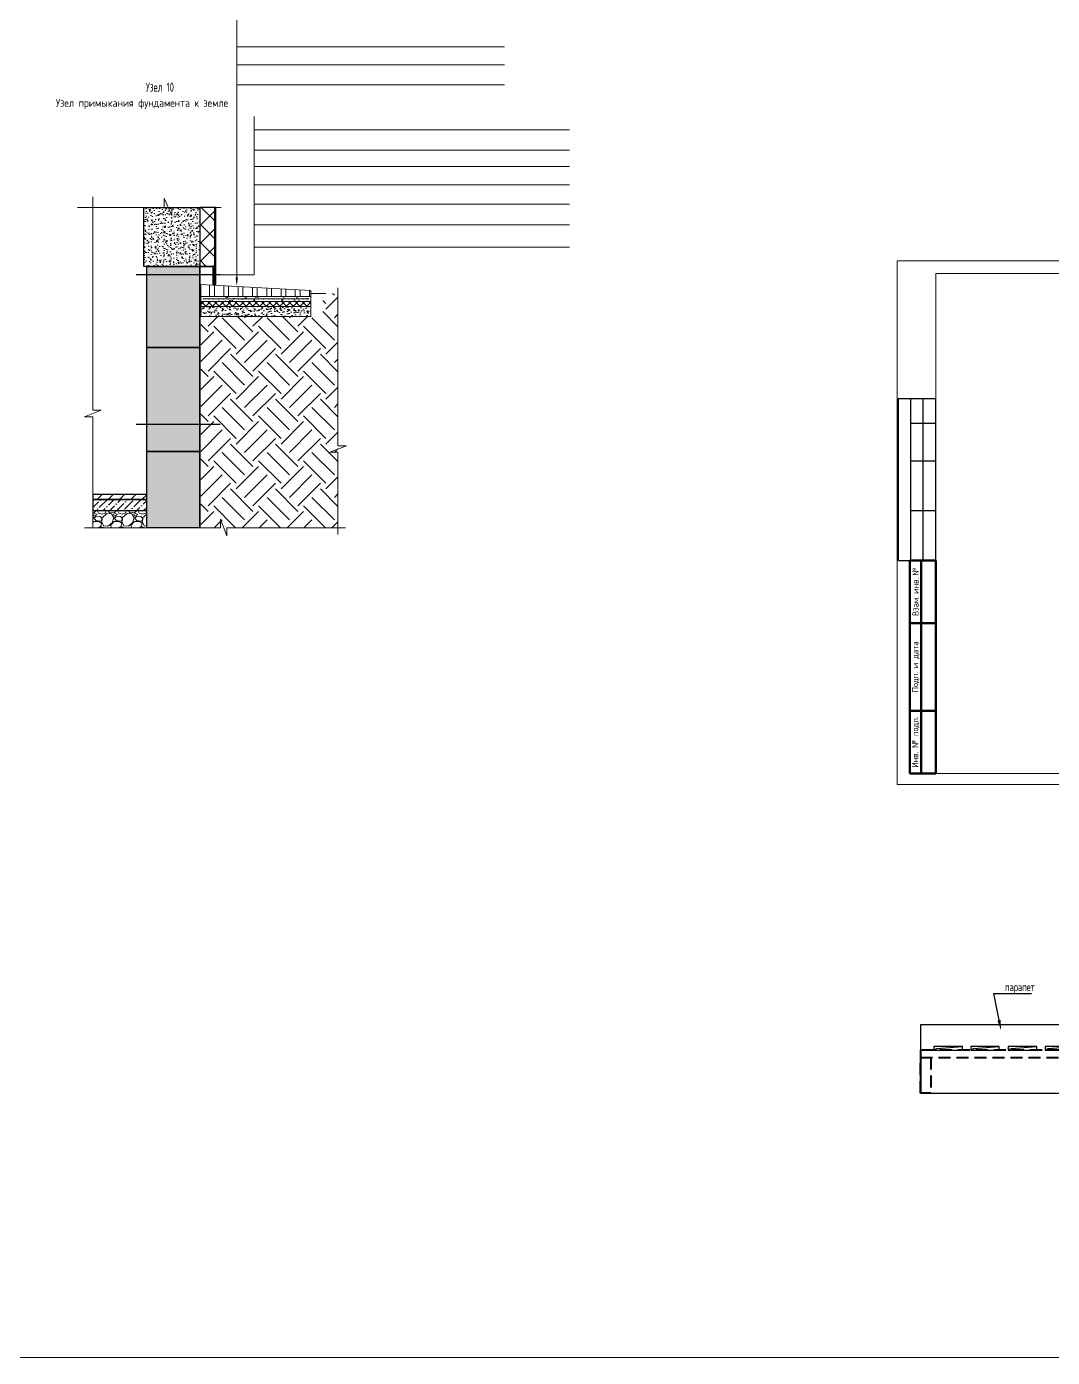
# Model space of a CAD drawing. Header units: millimetres. Extents: x -136099598 to 11807193, y 0 to 779331.
# Drawn here: x 827459 to 837713, y 356872 to 370176 of the extents above; entities that cross this region are included whole.
import ezdxf
from ezdxf import colors
from ezdxf.entities.mleader import LeaderData, LeaderLine
from ezdxf.math import Vec2, Vec3

# ---------------------------------------------------------------- set-up
doc = ezdxf.new("R2010")
doc.units = ezdxf.units.MM
doc.header["$MEASUREMENT"] = 0
doc.linetypes.add('ADSK_Штрих_ш3 п1_5', pattern=[4.5, 3, -1.5])
doc.layers.get('0').update_dxf_attribs({"color": 250, "lineweight": 9})
for name, color, linetype, lineweight in [('0_АР  РАЗМЕРЫ', 158, 'Continuous', 5), ('1. АР_Разрез', 7, 'Continuous', 30), ('1.2. АР_Стены Бетон', 251, 'Continuous', 30), ('1.3.1. АР_Бетон Штрих', 7, 'Continuous', 13), ('11. Сплошная', 7, 'Continuous', 9), ('28. АР_ФАСАД', 7, 'Continuous', 9), ('_0', 250, 'Continuous', 9), ('АР_Тонкие', 250, 'Continuous', 5), ('Высотные отметки', 7, 'Continuous', 5), ('Проступи_подступенки', 7, 'Continuous', 9), ('Размеры планировочные', 7, 'Continuous', 9), ('Штриховка', 7, 'Continuous', 5), ('Штриховка в сечении', 7, 'Continuous', 18)]:
    doc.layers.add(name, color=color, linetype=linetype, lineweight=lineweight)
doc.styles.add('ISOCPEUR', font='isocpeur.ttf', dxfattribs={"width": 0.7})
doc.styles.add('ISOCPEUR_2', font='isocpeur.ttf', dxfattribs={"width": 0.9, "height": 300})

# ---------------------------------------------------------------- blocks, each defined once
blk = doc.blocks.new('*U1444')
at = {"ltscale": 20}
blk.add_circle((0, 0), 2.12, dxfattribs=at)
blk = doc.blocks.new('*U1445')
at = {"color": 0, "linetype": 'ByBlock', "lineweight": -2, "transparency": 16777216}
for p in [(0, 0), (50, 0), (100, 0), (150, 0), (200, 0), (250, 0), (300, 0), (350, 0), (400, 0), (450, 0), (500, 0), (550, 0), (600, 0), (650, 0), (700, 0), (750, 0), (800, 0), (850, 0), (900, 0), (950, 0), (1000, 0), (1050, 0)]:
    blk.add_blockref('*U1444', p, dxfattribs=at)
blk = doc.blocks.new('*T1453')
at = {"layer": '11. Сплошная', "color": 0, "lineweight": 53, "ltscale": 150, "transparency": 16777216}
for p, q in [((0, 0), (0, 2129)), ((0, 2129), (258, 2129)), ((113, 0), (113, 2129)), ((258, 0), (258, 2129)), ((0, 1503), (258, 1503)), ((0, 626), (258, 626)), ((0, 0), (258, 0))]:
    blk.add_line(p, q, dxfattribs=at)
at = {"layer": '11. Сплошная', "color": 7, "lineweight": 13, "ltscale": 150, "transparency": 16777216, "char_height": 62.62, "attachment_point": 5, "rotation": 90, "style": 'ISOCPEUR_2'}
for s, insert, width in [('Взам.{\\fArial|b0|i0|c0|p34;\\~}инв.{\\fArial|b0|i0|c0|p34;\\~}№', (57, 1816), 601.14), ('Подп. и дата', (57, 1065), 851.62), ('Инв. № подл.', (57, 313), 601.14)]:
    blk.add_mtext(s, dxfattribs=dict(at, insert=insert, width=width))
blk = doc.blocks.new('*T1454')
at = {"layer": '11. Сплошная', "color": 0, "linetype": 'ByBlock', "lineweight": 25, "ltscale": 150, "transparency": 16777216}
for p, q in [((0, 0), (0, 1620)), ((0, 1620), (374, 1620)), ((125, 0), (125, 1620)), ((249, 0), (249, 1620)), ((374, 0), (374, 1620)), ((125, 1371), (374, 1371)), ((125, 997), (374, 997)), ((125, 499), (374, 499)), ((0, 0), (374, 0))]:
    blk.add_line(p, q, dxfattribs=at)
blk = doc.blocks.new('УЗЕЛ общий')
at = {"layer": 'АР_Тонкие'}
ml = blk.add_multileader_mtext('Standard', dxfattribs=at)
ml.set_content('\\pxsm1,ql;Экран радиатора \\Pберезовая фанера', color=256, style='ISOCPEUR')
ml.set_leader_properties()
ml.build(insert=Vec2(0, 0))
ml.multileader.update_dxf_attribs({"text_left_attachment_type": 6, "text_right_attachment_type": 6, "dogleg_length": 100, "arrow_head_size": 13.71})
ctx = ml.context
ctx.base_point, ctx.char_height, ctx.arrow_head_size, ctx.landing_gap_size, ctx.plane_origin, ctx.plane_x_axis = Vec3(197.45, -1069.36), 13.7109, 13.71, 1.37, Vec3(-1144.52, -1846.17), Vec3(-1, 0)
ctx.left_attachment, ctx.right_attachment = 6, 6
notes = []
notes.append((ctx, [(1, (1, 1, 0), (202.94, -1069.36), (-1, 0), 5.48, [(0, [(232.45, -1108.72)], 0, [])])]))
ctx.mtext.insert, ctx.mtext.width, ctx.mtext.defined_height, ctx.mtext.flow_direction = Vec3(87.15, -1051.54), 256.1272, 18.43, 5
for ctx, leaders in notes:
    for number, flags, end, landing, length, lines in leaders:
        leader = LeaderData()
        leader.index, (leader.has_last_leader_line, leader.has_dogleg_vector, leader.attachment_direction) = number, flags
        leader.last_leader_point, leader.dogleg_vector, leader.dogleg_length = Vec3(end), Vec3(landing), length
        for number, points, colour, breaks in lines:
            line = LeaderLine()
            line.index, line.vertices, line.color, line.breaks = number, Vec3.list(points), colors.encode_raw_color(colour), breaks
            leader.lines.append(line)
        ctx.leaders.append(leader)

msp = doc.modelspace()

# ---------------------------------------------------------------- hatches: boundary and pattern name
at = {"layer": '1.3.1. АР_Бетон Штрих', "ltscale": 45}
h = msp.add_hatch(dxfattribs=at)
h.set_pattern_fill('ANSI36', color=256, scale=15)
h.set_pattern_definition([(45, (680566.474, 364710.786), (25.25697, 92.608891), [119.0625, -23.8125, 0, -23.8125])])
h.paths.add_polyline_path([(828119.636, 365449.419), (828119.636, 365339.419), (828659.006, 365339.419), (828659.006, 365449.419)])
at = {"layer": '28. АР_ФАСАД'}
h = msp.add_hatch(dxfattribs=at)
h.set_pattern_fill('EARTH', color=256, scale=50, angle=45, style=0)
h.set_pattern_definition([(45, (620032.24, 301626), (0, 449.0128), [317.5, -317.5]), (45, (619948.05, 301710.2), (0, 449.0128), [317.5, -317.5]), (45, (619863.86, 301794.4), (0, 449.0128), [317.5, -317.5]), (135, (619863.86, 301850.5), (-449.0128, 0), [317.5, -317.5]), (135, (619948.05, 301934.7), (-449.0128, 0), [317.5, -317.5]), (135, (620032.24, 302018.9), (-449.0128, 0), [317.5, -317.5])])
h.paths.add_polyline_path([(830571.033, 365164.955), (830571.033, 367509.419), (830418.95, 367509.419), (830418.95, 367279.419), (829199.006, 367279.419), (829199.006, 365167.053)])
h = msp.add_hatch(dxfattribs=at)
h.set_pattern_fill('AR-CONC', color=256, style=0)
h.set_pattern_definition([(50, (438430.83, 4069533.34), (182.184669, -15.9390855), [19.05, -209.55]), (355, (438430.83, 4069533.34), (-35.243421, 191.056845), [15.24, -167.640584]), (100.4514447, (438446.01, 4069532.02), (146.941247, 175.117752), [16.190009, -178.090245]), (46.1842, (438430.83, 4069584.14), (271.079041, -42.042328), [28.575, -314.325]), (96.635558, (438453.42, 4069580.64), (237.404134, 247.426125), [24.285023, -267.135608]), (351.184151, (438430.83, 4069584.14), (237.404134, 247.426125), [22.859967, -251.459732]), (21, (438456.23, 4069571.44), (151.614391, -102.265198), [19.05, -209.55]), (326, (438456.23, 4069571.44), (61.802028, 184.187966), [15.24, -167.64]), (71.451445, (438468.87, 4069562.92), (213.416419, 81.922769), [16.190009, -178.089938]), (37.5, (438430.83, 4069533.344), (3.0886033, 84.5550389), [0, -165.608, 0, -170.18, 0, -168.275]), (7.5, (438430.83, 4069533.34), (66.8196625, 100.1805748), [0, -97.028, 0, -161.798, 0, -64.135]), (327.5, (438374.19, 4069533.344), (135.5905952, -5.728744), [0, -63.5, 0, -198.12, 0, -262.89]), (317.5, (438348.79, 4069533.34), (148.1291814, 25.426491), [0, -82.55, 0, -131.572, 0, -186.69])])
h.paths.add_polyline_path([(829199.006, 367428.792), (830298.95, 367428.792), (830298.95, 367478.792), (829199.006, 367478.792)])
at = {"layer": '28. АР_ФАСАД', "ltscale": 0.5}
h = msp.add_hatch(dxfattribs=at)
h.set_pattern_fill('AR-CONC', color=256, scale=0.5, style=0)
h.set_pattern_definition([(50, (438430.83, 4069533.344), (91.0923345, -7.9695428), [9.525, -104.775]), (355, (438430.83, 4069533.34), (-17.6217107, 95.5284226), [7.62, -83.820292]), (100.4514447, (438438.42, 4069532.68), (73.4706235, 87.558876), [8.0950044, -89.0451223]), (46.1842, (438430.83, 4069558.74), (135.5395204, -21.021164), [14.2875, -157.1625]), (96.6355576, (438442.13, 4069556.99), (118.702067, 123.7130623), [12.1425116, -133.567804]), (351.184151, (438430.83, 4069558.74), (118.702067, 123.7130623), [11.4299835, -125.729866]), (21, (438443.53, 4069552.394), (75.8071956, -51.1325991), [9.525, -104.775]), (326, (438443.53, 4069552.39), (30.9010142, 92.093983), [7.62, -83.82]), (71.451445, (438449.85, 4069548.13), (106.7082096, 40.9613844), [8.0950044, -89.0449688]), (37.5, (438430.83, 4069533.344), (1.54430163, 42.27751944), [0, -82.804, 0, -85.09, 0, -84.1375]), (7.5, (438430.83, 4069533.344), (33.40983126, 50.0902874), [0, -48.514, 0, -80.899, 0, -32.0675]), (327.5, (438402.51, 4069533.344), (67.79529758, -2.864372), [0, -31.75, 0, -99.06, 0, -131.445]), (317.5, (438389.81, 4069533.344), (74.0645907, 12.7132455), [0, -41.275, 0, -65.786, 0, -93.345])])
h.paths.add_polyline_path([(830298.95, 367378.792), (829199.006, 367378.792), (829199.006, 367278.792), (830298.95, 367278.792)])
at = {"layer": 'Штриховка'}
h = msp.add_hatch(dxfattribs=at)
h.set_pattern_fill('AR-CONC', color=256, scale=0.5)
h.set_pattern_definition([(50, (668660.766, 274886.895), (91.092334, -7.969543), [9.525, -104.775]), (355, (668660.77, 274886.895), (-17.62171, 95.528423), [7.62, -83.82029]), (100.451445, (668668.36, 274886.23), (73.470624, 87.558876), [8.095004, -89.04512]), (46.1842, (668660.77, 274912.3), (135.53952, -21.021164), [14.2875, -157.1625]), (96.63556, (668672.06, 274910.54), (118.70207, 123.71306), [12.14251, -133.5678]), (351.18415, (668660.77, 274912.3), (118.70207, 123.71306), [11.42998, -125.72987]), (21, (668673.466, 274905.945), (75.807196, -51.1326), [9.525, -104.775]), (326, (668673.47, 274905.945), (30.901014, 92.093983), [7.62, -83.82]), (71.451445, (668679.78, 274901.68), (106.70821, 40.961384), [8.095004, -89.04497]), (37.5, (668660.766, 274886.895), (1.5443016, 42.2775194), [0, -82.804, 0, -85.09, 0, -84.1375]), (7.5, (668660.766, 274886.895), (33.409831, 50.090287), [0, -48.514, 0, -80.899, 0, -32.0675]), (327.5, (668632.445, 274886.895), (67.7952976, -2.864372), [0, -31.75, 0, -99.06, 0, -131.445]), (317.5, (668619.745, 274886.895), (74.06459, 12.713246), [0, -41.275, 0, -65.786, 0, -93.345])])
h.paths.add_polyline_path([(829189.006, 368369.419), (828629.006, 368369.419), (828629.006, 367779.419), (829189.006, 367779.419)])
at = {"layer": 'Штриховка', "ltscale": 20, "transparency": 33554636}
h = msp.add_hatch(dxfattribs=at)
h.set_pattern_fill('ANSI37', color=256, scale=40)
h.set_pattern_definition([(45, (744334.81, 423602.54), (-89.80256, 89.80256), []), (135, (744334.81, 423602.54), (-89.80256, -89.80256), [])])
h.paths.add_polyline_path([(829339.006, 368369.419), (829189.006, 368369.419), (829189.006, 367779.419), (829339.006, 367779.419)])
at = {"layer": 'Штриховка'}
h = msp.add_hatch(dxfattribs=at)
h.set_pattern_fill('AR-CONC', color=256, scale=0.5)
h.set_pattern_definition([(50, (668660.766, 273403.23), (91.092334, -7.969543), [9.525, -104.775]), (355, (668660.77, 273403.23), (-17.62171, 95.528423), [7.62, -83.82029]), (100.451445, (668668.36, 273402.57), (73.470624, 87.558876), [8.095004, -89.045122]), (46.1842, (668660.77, 273428.63), (135.53952, -21.021164), [14.2875, -157.1625]), (96.63556, (668672.06, 273426.88), (118.70207, 123.71306), [12.14251, -133.5678]), (351.18415, (668660.77, 273428.63), (118.70207, 123.71306), [11.42998, -125.72987]), (21, (668673.466, 273422.28), (75.807196, -51.1326), [9.525, -104.775]), (326, (668673.47, 273422.28), (30.901014, 92.093983), [7.62, -83.82]), (71.451445, (668679.78, 273418.02), (106.70821, 40.961384), [8.095004, -89.04497]), (37.5, (668660.766, 273403.233), (1.5443016, 42.2775194), [0, -82.804, 0, -85.09, 0, -84.1375]), (7.5, (668660.766, 273403.233), (33.409831, 50.090287), [0, -48.514, 0, -80.899, 0, -32.0675]), (327.5, (668632.445, 273403.233), (67.7952976, -2.864372), [0, -31.75, 0, -99.06, 0, -131.445]), (317.5, (668619.745, 273403.23), (74.06459, 12.713246), [0, -41.275, 0, -65.786, 0, -93.345])])
h.paths.add_polyline_path([(829189.006, 367779.419), (828659.006, 367779.419), (828659.006, 365167.053), (829189.006, 365167.053)])
h = msp.add_hatch(dxfattribs=at)
h.set_pattern_fill('ANSI32', color=256, scale=15, angle=45, style=0)
h.set_pattern_definition([(90, (644550.14, 296427.36), (-142.875, 0), []), (90, (644597.77, 296474.98), (-142.875, 0), [])])
h.paths.add_polyline_path([(829199.006, 367478.792), (830298.95, 367478.792), (830298.95, 367538.792), (829199.006, 367598.792)])
h = msp.add_hatch(dxfattribs=at)
h.set_pattern_fill('ANSI37', color=256, scale=15, style=0)
h.set_pattern_definition([(45, (738559.884, 421161.913), (-33.67596, 33.67596), []), (135, (738559.884, 421161.913), (-33.67596, -33.67596), [])])
h.paths.add_polyline_path([(829199.006, 367378.792), (830298.95, 367378.792), (830298.95, 367428.792), (829199.006, 367428.792)])
at = {"layer": 'Штриховка', "ltscale": 20, "transparency": 33554636}
h = msp.add_hatch(dxfattribs=at)
h.set_pattern_fill('ANSI31', color=256, scale=25)
h.set_pattern_definition([(45, (738619.884, 421162.54), (-56.1266, 56.1266), [])])
h.paths.add_polyline_path([(828119.636, 365499.419), (828119.636, 365449.419), (828659.006, 365449.419), (828659.006, 365499.419)])
at = {"layer": 'Штриховка'}
h = msp.add_hatch(dxfattribs=at)
h.set_pattern_fill('GRAVEL', color=256, scale=8)
h.set_pattern_definition([(228.0127875, (392491.387, 487868.813), (-1625.60000013, -1828.7999999), [27.337715, -2706.43869]), (184.969741, (392473.099, 487848.493), (2438.39999904, 203.20001158), [46.91238, -4644.32391]), (132.510447, (392426.363, 487844.429), (2032.00000086, -2235.19999922), [33.07852, -3274.77782]), (267.273689, (392347.115, 487793.629), (203.20000043, 4063.99999998), [42.72036, -4229.31499]), (292.8336542, (392345.083, 487750.957), (-1016.00000009, 2438.39999996), [41.8907, -4147.18462]), (357.273689, (392361.339, 487712.349), (-4063.99999998, 203.20000043), [42.72036, -4229.31499]), (37.6942405, (392404.011, 487710.3166), (-2641.59999988, -2032.00000015), [56.49549, -5593.049225]), (72.2553284, (392448.715, 487744.8606), (1422.40000038, 4470.39999988), [53.33756, -5280.42053]), (121.4295656, (392464.971, 487795.661), (-1625.60000023, 2641.59999986), [42.86504, -4243.64366]), (175.2363583, (392442.619, 487832.237), (2235.19999997, -203.20000035), [48.93706, -2397.91496]), (222.3974378, (392393.8507, 487836.3006), (-2438.39999992, -2235.200000085), [63.28623, -6265.3418]), (138.814075, (392548.283, 487791.597), (-1422.3999999, 1219.2000001), [21.60036, -2138.44527]), (171.4692344, (392532.027, 487805.821), (2641.60000007, -406.39999954), [41.09456, -4068.37112]), (225, (392491.39, 487811.92), (-3e-14, -203.2), [28.73675, -258.63145]), (203.1985905, (392477.163, 487836.3), (1016, 406.4), [15.47531, -1532.04979]), (291.8014095, (392462.94, 487830.205), (-203.2, 609.6), [21.88525, -1072.38024]), (30.9637565, (392471.067, 487809.885), (609.6, 406.4), [35.54557, -1149.30385]), (161.565051, (392501.547, 487828.17), (406.4, -203.2), [25.70297, -616.87185]), (16.3895403, (392345.083, 487830.205), (2032, 609.6), [36.00704, -3564.70613]), (70.346176, (392379.627, 487840.365), (-812.80000007, -2235.19999997), [30.207915, -2990.57725]), (293.1985905, (392501.547, 487868.813), (-406.4, 1016), [30.95041, -1516.57469]), (343.6104597, (392513.739, 487840.365), (-2032.00000004, 609.59999986), [36.00704, -3564.70613]), (339.443955, (392345.083, 487704.22), (-1016, 406.4), [34.72282, -1701.418745]), (294.7751406, (392377.595, 487692.029), (-1016.0000012, 2235.19999945), [29.09377, -2880.28747]), (66.8014095, (392503.579, 487665.613), (406.4, 1016), [30.95041, -1516.57469]), (17.3540246, (392515.771, 487694.06), (-2641.59999995, -812.80000017), [34.06262, -3372.19008]), (69.443955, (392404.01, 487665.613), (-406.4, -1016), [17.36141, -1718.78015]), (101.309932, (392491.387, 487665.613), (-203.2, 812.8), [10.36117, -1025.7596]), (165.963757, (392489.355, 487675.773), (609.6, -203.2), [41.8907, -795.92437]), (186.009006, (392448.715, 487685.933), (2032, 203.2000001), [38.82136, -3843.30919]), (303.690068, (392471.067, 487791.597), (-203.2, 406.4), [29.30591, -703.34211]), (353.1572266, (392487.323, 487767.213), (3454.40000002, -406.39999982), [51.16454, -5065.280725]), (60.945396, (392538.123, 487761.117), (-812.8, -1422.4), [20.92066, -2071.151385]), (90, (392548.28, 487779.4), (-203.2, 203.2), [12.192, -191.008]), (120.256437, (392444.65, 487692.029), (812.7999999, -1422.40000006), [28.22936, -2794.71526]), (48.0127875, (392430.427, 487716.413), (1625.60000013, 1828.7999999), [54.67543, -2679.10098]), (0, (392467, 487757.05), (203.2, 203.2), [52.832, -150.368]), (325.3048465, (392519.835, 487757.053), (2032.00000077, -1422.3999989), [32.128765, -3180.74534]), (254.054604, (392546.25, 487738.765), (-203.2, -812.8), [29.58633, -1449.732]), (207.6459754, (392538.123, 487710.317), (-3860.80000014, -2031.99999973), [48.17161, -4768.99715]), (175.4260787, (392495.451, 487687.965), (-2641.6, 203.2), [50.96236, -5045.26772])])
h.paths.add_polyline_path([(828659.006, 365339.419), (828119.636, 365339.419), (828119.636, 365167.053), (828659.006, 365167.053)])
at = {"layer": 'Штриховка в сечении', "transparency": 33554636}
h = msp.add_hatch(dxfattribs=at)
h.set_pattern_fill('ANSI33', color=256, scale=4)
h.set_pattern_definition([(45, (385582.877, 489207.262), (-17.9605122, 17.9605122), []), (45, (385600.838, 489207.262), (-17.9605122, 17.9605122), [12.7, -6.35])])
h.paths.add_polyline_path([(829334.006, 367599.243), (829334.006, 367779.419), (829319.006, 367779.419), (829319.006, 367599.243)])
h = msp.add_hatch(dxfattribs=at)
h.set_pattern_fill('DOTS', color=256, scale=2)
h.set_pattern_definition([(0, (385582.8772, 489207.2623), (1.5875, 3.175), [0, -3.175])])
h.paths.add_polyline_path([(829343.006, 367779.419), (829334.006, 367779.419), (829334.006, 367599.243), (829343.006, 367599.243)])
h = msp.add_hatch(dxfattribs=at)
h.set_pattern_fill('JIS_LC_8A', color=256, angle=15)
h.set_pattern_definition([(60, (385582.877, 489207.262), (-6.75499815, 3.9), []), (60, (385583.843, 489207.521), (-6.75499815, 3.9), [])])
h.paths.add_polyline_path([(829349.006, 367599.243), (829349.006, 367779.419), (829343.006, 367779.419), (829343.006, 367599.243)])

# ---------------------------------------------------------------- linework, layer by layer
at = {"ltscale": 150}
msp.add_lwpolyline([(819940.7, 356872.206), (854412.671, 356872.206), (854412.671, 381983.036), (819940.7, 381983.036)], close=True, dxfattribs=at)
at = {"ltscale": 45}
msp.add_lwpolyline([(829559.13, 370299.874), (829559.13, 367670.711)], dxfattribs=at)
for points in [[(829559.13, 369972.665), (832236.364, 369972.665)], [(829559.13, 369793.593), (832236.364, 369793.593)], [(829559.13, 369593.239), (832236.364, 369593.239)], [(832884.179, 369143.651), (829733.909, 369143.651)], [(832884.179, 368941.337), (829733.909, 368941.337)], [(832884.179, 368778.302), (829733.909, 368778.302)], [(832884.179, 368593.359), (829733.909, 368593.359)], [(827967.224, 368369.419), (828835.075, 368369.419), (828835.075, 368462.492), (828909.072, 368288.628), (828909.072, 368369.419), (829405.08, 368369.419)], [(828119.636, 368474.167), (828119.636, 366340.166), (828203.549, 366340.166), (828038.845, 366276.332), (828119.636, 366276.332), (828119.636, 365165.635)], [(832884.179, 368400.996), (829733.909, 368400.996)], [(832884.179, 368193.961), (829733.909, 368193.961)], [(832884.179, 367972.551), (829733.909, 367972.551)], [(829733.909, 367695.754), (829393.793, 367695.754)], [(830571.033, 367563.611), (830571.033, 365984.15), (830654.946, 365984.15), (830490.242, 365920.316), (830571.033, 365920.316), (830571.033, 365098.407)], [(828035.994, 365167.053), (829395.807, 365167.053), (829395.807, 365250.966), (829459.641, 365086.262), (829459.641, 365167.053), (830647.266, 365167.053)]]:
    msp.add_lwpolyline(points)
at = {"ltscale": 20}
for points in [[(829733.909, 367695.754), (829733.909, 369278.467)], [(829224.087, 367453.485), (830274.087, 367453.485)]]:
    msp.add_lwpolyline(points, dxfattribs=at)
at = {"lineweight": 30}
for points in [[(828629.006, 368369.419), (829189.006, 368369.419), (829189.006, 367779.419), (828629.006, 367779.419)], [(828659.006, 367779.419), (829189.006, 367779.419), (829189.006, 366969.419), (828659.006, 366969.419)], [(828659.006, 366969.419), (829189.006, 366969.419), (829189.006, 365929.419), (828659.006, 365929.419)], [(828659.006, 365929.419), (829189.006, 365929.419), (829189.006, 365167.053), (828659.006, 365167.053)]]:
    msp.add_lwpolyline(points, close=True, dxfattribs=at)
for points in [[(830298.95, 367538.792), (829199.006, 367598.792), (829199.006, 367478.792), (830298.95, 367478.792)], [(830298.95, 367478.792), (829199.006, 367478.792), (829199.006, 367428.792), (830298.95, 367428.792)], [(830298.95, 367478.792), (829199.006, 367478.792), (829199.006, 367428.792), (830298.95, 367428.792)], [(830298.95, 367428.792), (829199.006, 367428.792), (829199.006, 367378.792), (830298.95, 367378.792)], [(830298.95, 367378.792), (829199.006, 367378.792), (829199.006, 367278.792), (830298.95, 367278.792)]]:
    msp.add_lwpolyline(points, close=True)
at = {"ltscale": 45}
msp.add_lwpolyline([(829559.13, 367585.241, 0, 25, 0), (829559.13, 367670.711, 0, 0, 0)], format="xyseb", dxfattribs=at)
at = {"layer": '0_АР  РАЗМЕРЫ', "color": 18, "linetype": 'ByBlock', "lineweight": 13, "ltscale": 300, "true_color": 0x000000}
for points in [[(843566.137, 362598.222), (843566.137, 367833.992), (836162.352, 367833.992), (836162.352, 362598.222)], [(843441.356, 362710.565), (843441.356, 367709.211), (836547.14, 367709.211), (836547.14, 362710.565)]]:
    msp.add_lwpolyline(points, close=True, dxfattribs=at)
at = {"layer": '1. АР_Разрез'}
for p, q in [((829078.006, 367779.419), (829349.006, 367779.419)), ((829339.006, 367779.419), (829079.006, 367779.419))]:
    msp.add_line(p, q, dxfattribs=at)
at = {"layer": '1. АР_Разрез', "lineweight": 30}
msp.add_lwpolyline([(829189.006, 368369.419), (829189.006, 367779.419), (829339.006, 367779.419), (829339.006, 368369.419)], close=True, dxfattribs=at)
at = {"layer": '1. АР_Разрез'}
for points in [[(829189.006, 367779.419), (829189.006, 367779.419), (829189.006, 365167.053), (829189.006, 365167.053)], [(829334.006, 367779.419), (829319.006, 367779.419), (829319.006, 367599.243), (829334.006, 367599.243)], [(829343.006, 367779.419), (829334.006, 367779.419), (829334.006, 367599.243), (829343.006, 367599.243)], [(829349.006, 367779.419), (829343.006, 367779.419), (829343.006, 367599.243), (829349.006, 367599.243)]]:
    msp.add_lwpolyline(points, close=True, dxfattribs=at)
at = {"layer": '1.2. АР_Стены Бетон'}
for points in [[(828659.006, 365499.419), (828119.636, 365499.419), (828119.636, 365449.419), (828659.006, 365449.419)], [(828659.006, 365449.419), (828119.636, 365449.419), (828119.636, 365339.419), (828659.006, 365339.419)]]:
    msp.add_lwpolyline(points, close=True, dxfattribs=at)
at = {"layer": 'Проступи_подступенки', "linetype": 'ByBlock', "lineweight": 40, "ltscale": 40}
msp.add_line((836395.459, 359871.383), (836395.459, 359514.144), dxfattribs=at)
at = {"layer": 'Проступи_подступенки', "linetype": 'ByBlock', "lineweight": 25, "ltscale": 40}
for points in [[(836395.459, 359514.144), (838148.921, 359514.144), (838148.921, 360197.219), (836395.459, 360197.219)], [(836528.048, 359943.578), (836812.831, 359943.578), (836812.831, 359979.676), (836528.048, 359979.676)], [(836896.724, 359943.578), (837181.507, 359943.578), (837181.507, 359979.676), (836896.724, 359979.676)], [(837272.19, 359943.578), (837556.974, 359943.578), (837556.974, 359979.676), (837272.19, 359979.676)], [(837642.053, 359943.578), (837926.836, 359943.578), (837926.836, 359979.676), (837642.053, 359979.676)]]:
    msp.add_lwpolyline(points, close=True, dxfattribs=at)
at = {"layer": 'Проступи_подступенки', "linetype": 'ADSK_Штрих_ш3 п1_5', "lineweight": 40, "ltscale": 40}
for points in [[(836395.459, 359871.383), (838148.921, 359871.383), (838148.921, 359943.578), (836395.459, 359943.578)], [(836395.459, 359871.383), (836496.29, 359871.383), (836496.29, 359514.144), (836395.459, 359514.144)]]:
    msp.add_lwpolyline(points, close=True, dxfattribs=at)
at = {"layer": 'Проступи_подступенки', "linetype": 'ByBlock', "lineweight": 25, "ltscale": 40}
for points in [[(836528.048, 359943.578), (836556.382, 359959.931), (836812.831, 359979.676)], [(836896.724, 359943.578), (836925.058, 359959.931), (837181.507, 359979.676)], [(837272.19, 359943.578), (837300.525, 359959.931), (837556.974, 359979.676)], [(837642.053, 359943.578), (837670.387, 359959.931), (837926.836, 359979.676)]]:
    msp.add_lwpolyline(points, dxfattribs=at)
at = {"layer": 'Размеры планировочные', "lineweight": 30, "ltscale": 20}
msp.add_lwpolyline([(829349.006, 368369.419), (829339.006, 368369.419), (829339.006, 367779.419), (829349.006, 367779.419)], close=True, dxfattribs=at)
at = {"layer": 'Размеры планировочные', "ltscale": 20, "const_width": 12}
for points in [[(828552.623, 367695.754), (829393.793, 367695.754)], [(828552.623, 366199.751), (829393.793, 366199.751)]]:
    msp.add_lwpolyline(points, dxfattribs=at)
at = {"layer": 'Штриховка в сечении', "lineweight": 30}
msp.add_line((830451.033, 367505.551), (830298.95, 367508.792), dxfattribs=at)

# ---------------------------------------------------------------- block references
for name, p in [('*U1445', (829224.087, 367453.485)), ('*T1454', (836173.215, 364839.614)), ('*T1453', (836288.666, 362710.565))]:
    msp.add_blockref(name, p)
at = {"layer": '_0', "xscale": 18.233658215449, "yscale": 18.233658215449, "zscale": 18.233658215449}
msp.add_blockref('УЗЕЛ общий', (794076.627, 388966.184), dxfattribs=at)

# ---------------------------------------------------------------- texts
at = {"insert": (828651.868, 369616.066), "char_height": 120, "width": 1628.87243, "attachment_point": 1, "style": 'ISOCPEUR'}
msp.add_mtext('{\\H0.75x;Узел 10}', dxfattribs=at)
at = {"layer": 'Высотные отметки', "color": 18, "true_color": 0x000000, "insert": (827707.599, 369451.652), "char_height": 77.24514, "attachment_point": 1, "line_spacing_factor": 1.149209, "style": 'ISOCPEUR_2'}
msp.add_mtext_dynamic_manual_height_columns('\\pxql;{\\fISOCPEUR|b1|i0|c204|p34; Узел примыкания фундамента к земле}', width=1839.32588, gutter_width=0, heights=[114.872], dxfattribs=at)

# ---------------------------------------------------------------- leaders
ml = msp.add_multileader_mtext('Standard')
ml.set_content('{\\C0;парапет}', color=256, style='ISOCPEUR')
ml.set_leader_properties()
ml.build(insert=Vec2(0, 0))
ml.multileader.update_dxf_attribs({"text_left_attachment_type": 5, "text_right_attachment_type": 6, "dogleg_length": 60.192, "arrow_head_size": 100})
ctx = ml.context
ctx.base_point, ctx.char_height, ctx.arrow_head_size, ctx.landing_gap_size, ctx.plane_origin = Vec3(837186.692, 360510.809), 80, 100, 4, Vec3(836182.813, 354073.245)
ctx.left_attachment, ctx.right_attachment, ctx.text_align_type = 5, 6, 2
notes = []
notes.append((ctx, [(1, (1, 1, 0), (837126.5, 360510.809), (1, 0), 60.192, [(0, [(837198.864, 360144.048)], 0, [])])]))
ctx.mtext.insert, ctx.mtext.width, ctx.mtext.defined_height, ctx.mtext.alignment, ctx.mtext.flow_direction = Vec3(837537.492, 360614.809), 747.59189, 100.945, 3, 5
for ctx, leaders in notes:
    for number, flags, end, landing, length, lines in leaders:
        leader = LeaderData()
        leader.index, (leader.has_last_leader_line, leader.has_dogleg_vector, leader.attachment_direction) = number, flags
        leader.last_leader_point, leader.dogleg_vector, leader.dogleg_length = Vec3(end), Vec3(landing), length
        for number, points, colour, breaks in lines:
            line = LeaderLine()
            line.index, line.vertices, line.color, line.breaks = number, Vec3.list(points), colors.encode_raw_color(colour), breaks
            leader.lines.append(line)
        ctx.leaders.append(leader)

doc.saveas('drawing.dxf')
